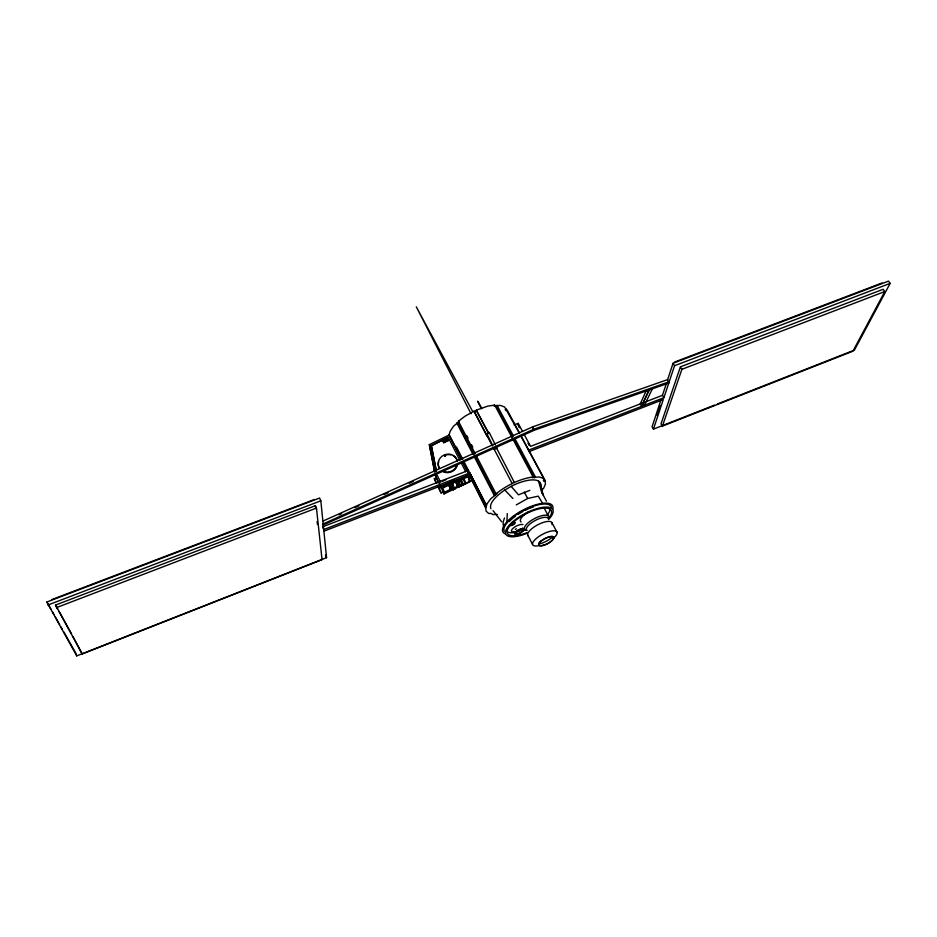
<?xml version="1.0" encoding="UTF-8"?>
<svg xmlns="http://www.w3.org/2000/svg" width="937" height="937" viewBox="0 0 937 937"><rect width="100%" height="100%" fill="white"/><g stroke="black" fill="none" stroke-linecap="round" stroke-linejoin="round"><path stroke-width="1.41" d="M518.957 426.815L518.77 425.234L519.648 427.705M506.929 521.78L507.268 513.581M445.134 441.959L444.454 442.041L445.157 440.777L445.567 441.784L446.844 441.034L445.567 441.784M717.262 404.034L854.415 350.11L890.15 283.372L888.522 281.112L673.047 363.263L667.659 379.59L668.854 383.034L534.043 430.341L322.878 525.153M517.892 425.164L518.173 423.36L514.144 424.894M444.525 442.217L444.712 440.636L443.845 440.085L444.923 440.203M456.085 465.513L455.862 464.881M446.012 439.02L444.747 439.816L446.012 439.02L446.328 439.804L447.066 438.575L446.75 439.933L448.682 440.39L447.347 440.976L446.504 440.226L447.347 440.976M444.724 455.792L445.579 455.499L444.688 455.722M446.75 439.933L447.066 438.575M468.184 475.164L468.641 479.346L470.456 481.431L465.958 483.621L465.408 482.532L464.729 482.871L465.279 483.96L463.428 484.862L462.878 483.773L462.046 484.183L462.597 485.272L460.629 486.233L457.994 480.435M660.972 399.853L652.07 426.815L653.44 429.134L714.544 405.112M528.468 450.193L663.9 397.698L662.471 395.309L666.359 383.526M504.493 518.009L503.146 522.073L503.286 525.505M657.06 415.091L660.257 405.463M653.44 429.134L663.291 399.537L528.901 451.669M663.9 397.698L674.558 365.711L673.047 363.263M680.414 366.847L661.042 423.782L662.424 426.112L852.916 351.188L884.797 291.548L883.169 289.275L680.414 366.847L681.913 369.295L662.424 426.112M497.348 514.436L493.003 514.565L490.941 513.394L488.681 513.488L486.162 511.192L485.635 507.831L487.17 503.602L490.695 498.812L496.915 493.776L495.989 493.787L476.535 456.214M648.826 390.061L641.681 406.307L640.264 403.906L646.389 390.307M652.363 388.82L644.445 405.241L643.016 402.84L649.798 389.101M475.2 453.625L458.427 421.228L459.364 421.263L453.403 426.37L450.135 431.348L449.046 435.084L461.391 459.446M520.913 435.6L545.193 480.693L544.034 481.36L543.366 480.622L544.526 479.943L542.968 478.198L538.845 476.91L532.239 477.706L533.083 476.921L494.677 405.089L493.881 405.897L500.463 405.405L504.668 407.033L519.285 433.07M458.427 421.228L464.869 416.309L474.11 411.12L492.323 445.778M495.989 493.787C506.765 485.343 519.449 478.901 533.083 476.921M516.264 504.891L527.66 498.484L538.248 496.153L542.617 503.321M455.886 465.525L455.171 465.326M505.207 409.656L506.331 409M505.91 410.5L507.034 409.832L519.52 433.023M490.976 508.709A27.817 10.389 -27.7 0 1 504.832 490.051L511.192 486.35A27.817 10.389 -27.7 0 1 540.567 486.092M443.845 440.085L444.431 439.793M442.826 440.531L443.412 440.238L444.314 442.428L443.705 442.686L442.826 440.531L443.705 442.686M442.896 440.706L443.412 440.238M447.781 438.188L447.254 438.668L447.781 438.188L448.682 440.39M450.568 489.337L450.931 490.063L448.507 484.324L450.568 489.337L444.466 492.312L444.829 493.038L463.065 484.136M451.318 484.78L452.794 484.054L452.243 482.953L454.82 489.067L453.344 489.793L450.767 483.679L452.805 488.692L451.915 489.582L449.865 484.57M456.542 481.313L459.025 487.017L458.099 487.463L455.546 481.349L457.549 486.373L454.269 487.978L454.82 489.067M464.904 483.234L465.595 482.895M442.791 491.492L444.009 493.94L471.44 480.529M436.337 483.41L434.335 478.772L436.337 477.8L438.317 482.45M442.44 481.372L446.129 479.58M454.012 480.201L442.569 486.186M443.072 491.972L441.081 492.944L439.113 488.364L441.116 487.392L444.009 493.94M469.25 474.614L441.538 488.142L435.4 475.82M456.108 482.438L456.905 482.051M460.629 486.233L458.661 481.196L460.641 480.224L460.09 479.123M444.829 493.038L442.721 488.06L467.996 475.727L468.371 476.453L464.038 478.561L463.487 477.472L465.958 483.621M458.978 482.965L457.373 483.75L459.025 487.017M456.694 485.12L459.306 483.843M434.569 471.569L429.298 444.665L449.046 435.084L461.426 459.306M436.279 470.96L431.278 445.508L448.167 437.298L459.903 460.372M436.419 471.299L431.43 445.848L448.167 437.298M529.873 490.344L518.489 494.853L511.192 486.35M512.188 483.586L494.256 449.455L496.715 448.354L496.563 447.195M487.252 436.56L486.842 433.62L489.29 432.519L495.333 444.864M322.715 521.195L532.696 426.839L667.659 379.59M338.971 514.823L341.618 513.64M354.877 507.678L358.859 505.886M384.053 494.56L388.035 492.78M409.246 483.246L413.229 481.454M322.48 524.24L533.961 429.158L668.995 381.804M488.353 432.988L476.265 410.16L487.72 406.143L494.677 405.089M486.596 435.318L474.192 411.73L476.359 410.769M447.277 440.8L447.956 440.718L447.195 438.481M447.136 438.75L446.457 438.832M443.634 442.51L444.314 442.428M76.74 655.888L326.568 557.667L320.817 500.803L319.576 498.039L46.85 602.022L76.74 655.888L76.096 654.014M82.198 653.991L322.047 559.67L316.46 508.065L315.394 505.687L55.541 605.068L82.198 653.991L72.981 636.492M323.886 531.209L469.179 474.836L485.799 507.362M322.527 526.875L468.465 470.397L486.432 505.652L469.765 473.08L469.015 475.328L469.636 478.83M662.471 395.309L530.588 446.352L524.38 434.85M47.869 605.044L320.817 500.803M674.558 365.711L890.15 283.372M56.419 607.644L316.46 508.065M681.913 369.295L884.797 291.548M52.062 599.481L314.211 499.55M674.663 362.022L882.104 282.951M430.657 446.387L429.802 446.586L434.815 472.189M436.232 474.836L435.377 475.036L436.396 477.425M542.476 489.852L541.422 490.063L543.577 488.435L545.381 484.183L545.193 480.693M445.028 455.124L445.063 455.944M445.122 456.12L444.653 455.511M443.915 440.261L444.712 440.636M446.68 439.758L447.886 440.542M455.265 465.513L456.003 465.033M528.96 445.274L528.327 442.955L528.21 443.576M470.456 481.431L469.004 480.072L468.371 476.453M504.832 490.051L512.902 498.484M518.618 425.539L519.285 426.909M493.061 510.642L501.646 521.78M46.85 602.022L51.078 609.495M52.495 611.99L53.901 614.473M55.318 616.968L59.546 624.44M60.964 626.923L62.369 629.418M63.786 631.913L75.78 653.077M477.835 401.317L481.829 408.462M55.541 605.068L57.637 608.839M59.031 611.346L71.587 633.974M518.173 423.36L522.307 431.02M520.656 435.6L544.526 479.943M476.265 410.16L488.938 433.644M472.623 411.402L416.297 306.821L471.042 413.732M496.961 405.217L513.417 435.939M514.8 438.504L535.367 476.91M496.165 406.014L512.609 436.736M513.98 439.301L534.523 477.706M538.506 481.103L541.691 492.194L546.458 501.248M548.906 516.99L544.807 509.283A13.622 4.861 -27.8 0 0 542.699 507.573M552.186 523.151L557.152 532.474M524.275 492.077L527.66 498.484M486.842 433.62L492.792 445.696M527.648 534.992L532.544 544.374M496.715 448.354L514.401 482.578M466.743 435.506L468.078 438.094M471.428 444.571L472.775 447.16M457.713 422.95L495.181 495.415M456.787 422.915L472.845 454M474.181 456.588L494.256 495.439M456.448 446.902L462.773 459.271M464.038 461.742L468.465 470.397M449.385 435.166L455.663 447.453M456.296 448.682L461.625 459.107M462.96 461.707L466.954 469.531M462.737 461.859L467.95 472.061M461.063 462.562L465.701 471.733M486.432 505.652L469.812 472.927L323.722 529.557L322.925 527.765M462.691 462L467.879 472.26M458.298 480.458L458.661 481.196M541.691 492.194L543.097 494.97L540.38 483.176M457.549 486.373L458.099 487.463M452.805 488.692L453.344 489.793M477.729 401.376L481.384 408.696M469.179 474.836L485.635 507.831M437.11 475.211L440.659 482.309M434.335 478.772L436.724 483.574M437.919 485.975L439.113 488.364M438.118 486.982L441.081 492.944M325.408 555.067L326.568 557.667M429.298 444.665L430.317 447.125M446.504 440.226L446.914 441.21M445.274 439.336L446.106 441.362M444.688 439.64L444.981 440.378M460.641 480.224L462.597 485.272M460.582 480.388L462.046 484.183M463.428 484.862L460.934 478.713L461.484 479.814L463.346 478.901L462.796 477.811L465.279 483.96M446.235 441.292L445.344 439.512M474.11 411.12L474.192 411.73M494.08 448.155L494.256 449.455M315.394 505.687L315.71 508.58M317.128 521.569L317.444 524.462M532.778 428.033L532.696 426.839L534.043 430.341M528.351 536.023A13.68 4.755 -27.8 0 1 538.927 524.205A13.68 4.755 -27.8 0 1 551.998 524.615M513.991 531.888A6.758 2.389 -27.5 0 1 513.546 527.882A6.758 2.389 -27.5 0 1 522.987 524.638M552.771 536.784A12.345 4.205 -27.8 0 1 539.63 543.87M457.186 465.724A9.768 8.89 -21.9 0 1 442.791 471.557M439.406 468.336A9.768 8.89 -21.9 0 1 438.75 461.519M445.813 454.995A9.768 8.89 -21.9 0 1 450.791 454.867M453.086 455.698A9.768 8.89 -21.9 0 1 457.361 461.051M504.938 533.774A28.051 10.002 -27.7 0 1 523.49 509.81A28.051 10.002 -27.7 0 1 552.842 509.002M511.063 523.935A2.741 0.984 -27.4 0 1 515.034 522.741A2.741 0.984 -27.4 0 1 512.246 525.317A2.741 0.984 -27.4 0 1 510.63 524.333M549.878 510.185A24.713 8.82 -27.7 0 1 547.302 514.952M525.762 529.546A24.713 8.82 -27.7 0 1 521.253 531.15M513.535 532.743A24.713 8.82 -27.7 0 1 507.643 532.029M509.435 521.452A24.713 8.82 -27.7 0 1 515.28 516.322M518.372 514.19A24.713 8.82 -27.7 0 1 522.858 511.532M525.177 510.337A24.713 8.82 -27.7 0 1 528.737 508.709M529.92 508.217A24.713 8.82 -27.7 0 1 533.411 506.952M527.32 532.521A24.749 8.773 -27.7 0 1 507.608 529.37A24.749 8.773 -27.7 0 1 537.241 509.318A24.749 8.773 -27.7 0 1 548.883 517.927M526.981 530.471A12.286 4.31 -27.8 0 1 535.027 520.55A12.286 4.31 -27.8 0 1 548.379 518.911M521.089 522.096A13.622 4.861 -27.8 0 1 528.398 511.895M526.606 530.401A13.657 4.802 -27.8 0 1 534.055 518.793A13.657 4.802 -27.8 0 1 548.731 518.454M504.27 531.209A26.494 9.452 -27.7 0 1 523.736 510.337A26.494 9.452 -27.7 0 1 551.331 506.882M527.168 533.258A26.517 9.405 -27.7 0 1 506.285 529.335A26.517 9.405 -27.7 0 1 539.7 507.913A26.517 9.405 -27.7 0 1 548.613 519.508M522.787 527.871A5.06 1.792 -27.5 0 1 519.613 530.974A5.06 1.792 -27.5 0 1 514.753 532.509M514.108 532.357A5.06 1.792 -27.5 0 1 513.687 531.525M515.303 529.475A5.06 1.792 -27.5 0 1 516.31 528.749M540.719 541.188A2.858 0.972 -27.7 0 1 540.391 541.586M539.935 541.996A2.858 0.972 -27.7 0 1 539.361 542.394M513.101 521.921A2.729 0.984 -27.4 0 1 513.863 523.443M512.703 524.181A2.729 0.984 -27.4 0 1 512.059 524.474M539.56 545.463A13.727 4.673 -27.8 0 1 534.582 540.11A13.727 4.673 -27.8 0 1 553.158 530.787A13.727 4.673 -27.8 0 1 552.631 538.904M456.987 465.209A9.78 8.901 -21.9 0 1 442.592 471.053M439.195 467.821A9.78 8.901 -21.9 0 1 444.407 454.89A9.78 8.901 -21.9 0 1 457.162 460.535M517.341 531.056L518.899 530.436L517.341 531.056M517.728 533.973A4.779 1.687 -27.5 0 0 523.467 529.382A4.779 1.687 -27.5 0 0 516.451 531.349A4.779 1.687 -27.5 0 0 517.728 533.973M543.015 545.404A8.304 2.811 -27.8 0 0 553.72 537.522A8.304 2.811 -27.8 0 0 542.101 540.403A8.304 2.811 -27.8 0 0 543.015 545.404M517.634 534.125A5.072 1.78 -27.5 0 0 523.724 529.241A5.072 1.78 -27.5 0 0 516.287 531.338A5.072 1.78 -27.5 0 0 517.634 534.125M542.933 545.498A8.503 2.87 -27.8 0 0 553.896 537.44A8.503 2.87 -27.8 0 0 542.008 540.391A8.503 2.87 -27.8 0 0 542.933 545.498"/></g></svg>
